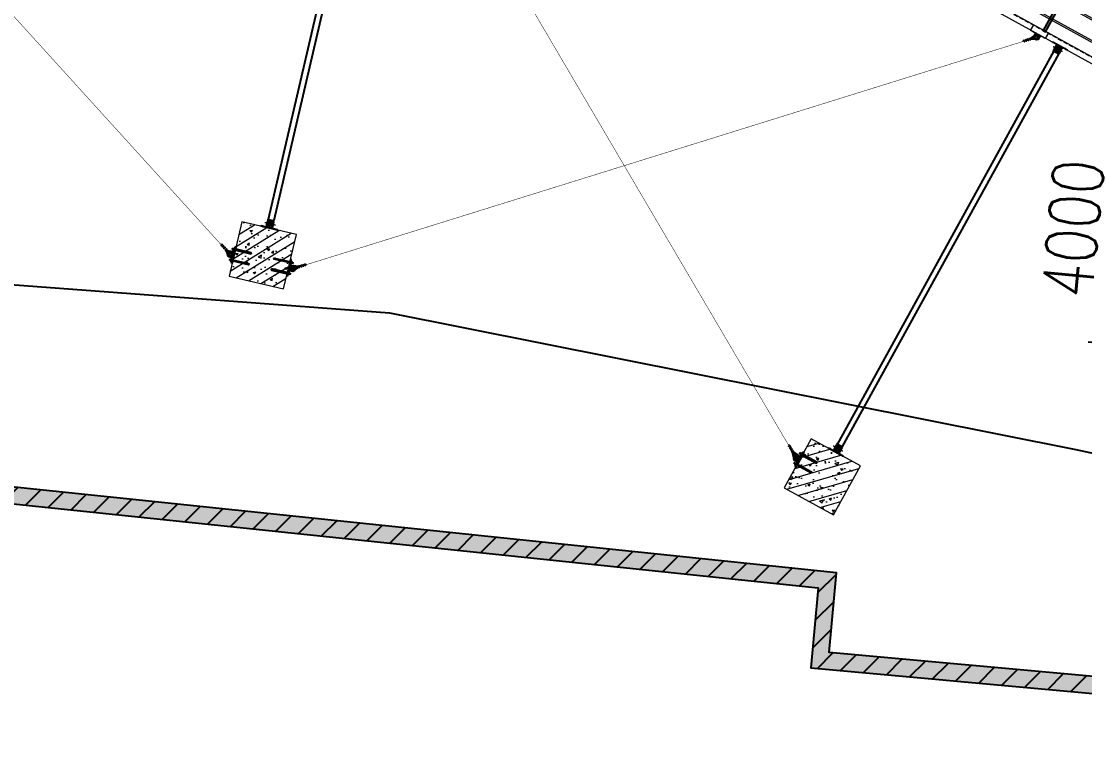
# Model space of a CAD drawing. Header units: millimetres. Extents: x 11827 to 862553, y 15071 to 134256.
# Drawn here: x 439118 to 458114, y 63562 to 76504 of the extents above; entities that cross this region are included whole.
import ezdxf

# ---------------------------------------------------------------- set-up
doc = ezdxf.new("R2010")
doc.units = ezdxf.units.MM
for name, pattern in [('CENTER', [2, 1.25, -0.25, 0.25, -0.25]), ('DASHDOT2', [12.7, 6.35, -3.175, 0, -3.175]), ('DASHED2', [9.525, 6.35, -3.175]), ('HIDDEN', [0.375, 0.25, -0.125])]:
    doc.linetypes.add(name, pattern=pattern)
for name, color, linetype in [('BS-Annectent', 115, 'Continuous'), ('HR-dimension', 9, 'Continuous'), ('STEEL', 34, 'Continuous'), ('连接端梁', 130, 'Continuous'), ('铝横梁', 220, 'Continuous')]:
    doc.layers.add(name, color=color, linetype=linetype)
for name, color, linetype, lineweight in [('加强板', 140, 'Continuous', 18), ('扣板', 7, 'Continuous', 9), ('文字标注', 220, 'Continuous', 18), ('结构', 52, 'Continuous', 18), ('虚线', 8, 'Continuous', 0), ('铝主梁', 3, 'Continuous', 9), ('铝龙骨', 7, 'Continuous', 9)]:
    doc.layers.add(name, color=color, linetype=linetype, lineweight=lineweight)
doc.styles.add('HZTXT', font='txtw.shx', dxfattribs={"width": 0.8, "bigfont": 'hztxtw.shx'})
doc.dimstyles.new('DIM-300', dxfattribs={"dimscale": 300, "dimtxt": 3, "dimasz": 1, "dimexe": 1, "dimexo": 1, "dimgap": 1, "dimtad": 1, "dimdec": 0, "dimdsep": 46, "dimtxsty": 'HZTXT', "dimblk": 'ARCHTICK', "dimcen": 0, "dimdle": 1, "dimclrd": 9, "dimclre": 9, "dimclrt": 2, "dimadec": 1, "dimazin": 0, "dimtfac": 1, "dimtdec": 0, "dimtix": 1, "dimtmove": 2, "dimatfit": 3, "dimldrblk": 'ARCHTICK', "dimfxl": 10, "dimtolj": 1, "dimtzin": 0, "dimarcsym": 1})
pattern_1 = [(322.3042363, (-182477.9547, -50528.7565), (6.337899573, -0.8851938), [7.9375, -1.5875, 0, -1.5875])]
pattern_2 = [(322.3042363, (-55311.4466, 178520.0052), (6.337899573, -0.8851938), [7.9375, -1.5875, 0, -1.5875])]
pattern_3 = [(45, (-68008.16, -15146.68), (-112.2532, 112.2532), [])]
pattern_4 = [(50, (-68008.16, -15146.68), (455.4617, -39.8477), [47.625, -523.875]), (355, (-68008.16, -15146.7), (-88.1086, 477.642), [38.1, -419.1015]), (100.45144, (-67970.2, -15150), (367.353, 437.7944), [40.475, -445.2256]), (46.1842, (-68008.16, -15019.7), (677.6976, -105.106), [71.4375, -785.8125]), (96.6356, (-67951.7, -15028.44), (593.5103, 618.5653), [60.7126, -667.839]), (351.1842, (-68008.16, -15019.7), (593.51, 618.565), [57.15, -628.649]), (21, (-67944.66, -15051.43), (379.036, -255.663), [47.625, -523.875]), (326, (-67944.66, -15051.43), (154.505, 460.47), [38.1, -419.1]), (71.45144, (-67913.07, -15072.74), (533.541, 204.807), [40.475, -445.2248]), (37.5, (-68008.16, -15146.68), (7.7215, 211.3876), [0, -414.02, 0, -425.45, 0, -420.6875]), (7.5, (-68008.16, -15146.68), (167.04916, 250.45144), [0, -242.57, 0, -404.495, 0, -160.3375]), (327.5, (-68149.76, -15146.68), (338.9765, -14.32186), [0, -158.75, 0, -495.3, 0, -657.225]), (317.5, (-68213.26, -15146.68), (370.323, 63.5662), [0, -206.375, 0, -328.93, 0, -466.725])]

# ---------------------------------------------------------------- blocks, each defined once
blk = doc.blocks.new('thwerg')
at = {"linetype": 'Continuous'}
h = blk.add_hatch(dxfattribs=at)
h.set_pattern_fill('AR-CONC', color=252, scale=5)
h.paths.add_polyline_path([(125890, -32795), (125541, -30956), (144375, -29749), (144792, -28301), (167849, -30703), (167718, -32134), (177330, -33007), (175981, -40288), (177064, -40496), (176008, -49398), (176306, -49434), (177395, -40254), (176330, -40050), (177685, -32738), (168044, -31863), (168175, -30435), (144574, -27977), (144145, -29463), (125184, -30678), (125563, -32683), (121810, -36014), (115445, -36787), (117010, -48533), (117307, -48493), (115782, -37048), (121939, -36301)])
h = blk.add_hatch(dxfattribs=at)
h.set_pattern_fill('ANSI31', color=252, scale=100)
h.paths.add_polyline_path([(144375, -29749), (144792, -28301), (167849, -30703), (167718, -32134), (177330, -33007), (175981, -40288), (177064, -40496), (176008, -49398), (176306, -49434), (177395, -40254), (176330, -40050), (177685, -32738), (168044, -31863), (168175, -30435), (144574, -27977), (144145, -29463), (125184, -30678), (125563, -32683), (121810, -36014), (115445, -36787), (117010, -48533), (117307, -48493), (115782, -37048), (121939, -36301), (125890, -32795), (125541, -30956)])
at = {"color": 252, "linetype": 'Continuous', "flags": 128}
for points, elevation in [([(106933, -30769), (107635, -30369), (114725, -28078), (119240, -25868), (122867, -24992), (126369, -24863), (131244, -25695), (140044, -24946), (146723, -24787), (160192, -25793), (172447, -28232), (182746, -30446)], -32017), ([(144792, -28301), (167849, -30703), (167718, -32134), (177330, -33007), (175981, -40288), (177064, -40496), (176008, -49398), (176306, -49434), (177395, -40254), (176330, -40050), (177685, -32738), (168044, -31863), (168175, -30435), (144574, -27977)], -2496)]:
    blk.add_lwpolyline(points, dxfattribs=dict(at, elevation=elevation))
blk = doc.blocks.new('*U170')
at = {"layer": '结构'}
h = blk.add_hatch(dxfattribs=at)
h.set_pattern_fill('ANSI36', color=252, angle=-82.6958)
h.set_pattern_definition(pattern_1)
h.paths.add_polyline_path([(-129, 51), (-150, 49), (-148, 37), (-127, 39)])
h.paths.add_polyline_path([(109, 82), (-111, 54), (-109, 42), (111, 70)])
h.paths.add_polyline_path([(148, 87), (127, 84), (129, 72), (150, 75)])
h.paths.add_polyline_path([(62, 64), (50, 62), (56, 15), (68, 17)])
h.paths.add_polyline_path([(73, -19), (61, -20), (64, -47), (76, -45)])
h.paths.add_polyline_path([(7, 56), (-5, 55), (1, 8), (13, 10)])
h.paths.add_polyline_path([(17, -26), (5, -27), (9, -54), (21, -53)])
h.paths.add_polyline_path([(-49, 49), (-61, 48), (-55, 1), (-43, 3)])
h.paths.add_polyline_path([(-38, -33), (-50, -34), (-47, -61), (-35, -60)])
h = blk.add_hatch(dxfattribs=at)
h.set_pattern_fill('ANSI36', color=252, angle=-82.6958)
h.set_pattern_definition(pattern_2)
h.paths.add_polyline_path([(39, 13), (36, 40), (24, 39), (27, 12)])
h.paths.add_polyline_path([(49, -64), (44, -22), (32, -24), (37, -66)])
h.paths.add_polyline_path([(77, -73), (76, -61), (-43, -76), (-42, -88)])
h.paths.add_polyline_path([(-5, -71), (-10, -29), (-22, -31), (-16, -72)])
h.paths.add_polyline_path([(-14, 6), (-18, 33), (-30, 32), (-26, 5)])
at = {"layer": '文字标注', "color": 1, "linetype": 'CENTER', "ltscale": 2}
for points in [[(-129, 51), (-111, 54), (-109, 42), (-127, 39)], [(-38, -33), (-50, -34), (-55, 1), (-43, 3)], [(-10, -29), (-22, -31), (-26, 5), (-14, 6)], [(17, -26), (5, -27), (1, 8), (13, 10)], [(44, -22), (32, -24), (27, 12), (39, 13)], [(61, -20), (73, -19), (68, 17), (56, 15)], [(127, 84), (109, 82), (111, 70), (129, 72)]]:
    blk.add_lwpolyline(points, close=True, dxfattribs=at)
for points in [[(-118, 36), (-119, 47), (-120, 57)], [(106, 4), (-84, -21)], [(120, 66), (119, 78), (118, 88)], [(74, 0), (-56, -17)]]:
    blk.add_lwpolyline(points, dxfattribs=at)
at = {"layer": '结构'}
for points in [[(-150, 49), (148, 87), (150, 75), (-148, 37), (-150, 49)], [(-49, 49), (-35, -60), (-47, -61), (-61, 48), (-49, 49)], [(-18, 33), (-5, -71), (-16, -72), (-30, 32), (-18, 33)], [(7, 56), (21, -53), (9, -54), (-5, 55), (7, 56)], [(36, 40), (49, -64), (37, -66), (24, 39), (36, 40)], [(50, 62), (64, -47), (76, -45), (62, 64), (50, 62)]]:
    blk.add_lwpolyline(points, dxfattribs=at)
blk.add_lwpolyline([(-43, -76), (76, -61), (77, -73), (-42, -88)], close=True, dxfattribs=at)
blk = doc.blocks.new('*U171')
at = {"color": 0, "linetype": 'ByBlock', "lineweight": -2, "transparency": 16777216}
blk.add_blockref('*U170', (0, 0), dxfattribs=at)
blk = doc.blocks.new('*U172')
at = {"layer": '结构'}
h = blk.add_hatch(dxfattribs=at)
h.set_pattern_fill('ANSI36', color=252, angle=-82.6958)
h.set_pattern_definition(pattern_1)
h.paths.add_polyline_path([(-129, 51), (-150, 49), (-148, 37), (-127, 39)])
h.paths.add_polyline_path([(109, 82), (-111, 54), (-109, 42), (111, 70)])
h.paths.add_polyline_path([(148, 87), (127, 84), (129, 72), (150, 75)])
h.paths.add_polyline_path([(62, 64), (50, 62), (56, 15), (68, 17)])
h.paths.add_polyline_path([(73, -19), (61, -20), (64, -47), (76, -45)])
h.paths.add_polyline_path([(7, 56), (-5, 55), (1, 8), (13, 10)])
h.paths.add_polyline_path([(17, -26), (5, -27), (9, -54), (21, -53)])
h.paths.add_polyline_path([(-49, 49), (-61, 48), (-55, 1), (-43, 3)])
h.paths.add_polyline_path([(-38, -33), (-50, -34), (-47, -61), (-35, -60)])
h = blk.add_hatch(dxfattribs=at)
h.set_pattern_fill('ANSI36', color=252, angle=-82.6958)
h.set_pattern_definition(pattern_2)
h.paths.add_polyline_path([(39, 13), (36, 40), (24, 39), (27, 12)])
h.paths.add_polyline_path([(49, -64), (44, -22), (32, -24), (37, -66)])
h.paths.add_polyline_path([(77, -73), (76, -61), (-43, -76), (-42, -88)])
h.paths.add_polyline_path([(-5, -71), (-10, -29), (-22, -31), (-16, -72)])
h.paths.add_polyline_path([(-14, 6), (-18, 33), (-30, 32), (-26, 5)])
at = {"layer": '文字标注', "color": 1, "linetype": 'CENTER', "ltscale": 2}
for points in [[(-129, 51), (-111, 54), (-109, 42), (-127, 39)], [(-38, -33), (-50, -34), (-55, 1), (-43, 3)], [(-10, -29), (-22, -31), (-26, 5), (-14, 6)], [(17, -26), (5, -27), (1, 8), (13, 10)], [(44, -22), (32, -24), (27, 12), (39, 13)], [(61, -20), (73, -19), (68, 17), (56, 15)], [(127, 84), (109, 82), (111, 70), (129, 72)]]:
    blk.add_lwpolyline(points, close=True, dxfattribs=at)
for points in [[(-118, 36), (-119, 47), (-120, 57)], [(106, 4), (-84, -21)], [(120, 66), (119, 78), (118, 88)], [(74, 0), (-56, -17)]]:
    blk.add_lwpolyline(points, dxfattribs=at)
at = {"layer": '结构'}
for points in [[(-150, 49), (148, 87), (150, 75), (-148, 37), (-150, 49)], [(-49, 49), (-35, -60), (-47, -61), (-61, 48), (-49, 49)], [(-18, 33), (-5, -71), (-16, -72), (-30, 32), (-18, 33)], [(7, 56), (21, -53), (9, -54), (-5, 55), (7, 56)], [(36, 40), (49, -64), (37, -66), (24, 39), (36, 40)], [(50, 62), (64, -47), (76, -45), (62, 64), (50, 62)]]:
    blk.add_lwpolyline(points, dxfattribs=at)
blk.add_lwpolyline([(-43, -76), (76, -61), (77, -73), (-42, -88)], close=True, dxfattribs=at)
blk = doc.blocks.new('*U169')
at = {"color": 0, "linetype": 'ByBlock', "lineweight": -2, "transparency": 16777216}
blk.add_blockref('*U172', (0, 0), dxfattribs=at)
blk = doc.blocks.new('*U145')
for points in [[(-42, 4000), (-42, -4000)], [(58, 4000), (58, -4000)]]:
    blk.add_lwpolyline(points)
at = {"rotation": 352.6957637374326}
blk.add_blockref('*U169', (0, 4082), dxfattribs=at)
at = {"xscale": -1, "rotation": 187.3042362625675}
blk.add_blockref('*U171', (0, -4082), dxfattribs=at)
blk = doc.blocks.new('*U146')
at = {"color": 0, "linetype": 'ByBlock', "lineweight": -2, "transparency": 16777216}
blk.add_blockref('*U145', (0, 0), dxfattribs=at)
blk = doc.blocks.new('*U174')
at = {"layer": '结构'}
h = blk.add_hatch(dxfattribs=at)
h.set_pattern_fill('ANSI36', color=252, angle=-82.6958)
h.set_pattern_definition(pattern_1)
h.paths.add_polyline_path([(-129, 51), (-150, 49), (-148, 37), (-127, 39)])
h.paths.add_polyline_path([(109, 82), (-111, 54), (-109, 42), (111, 70)])
h.paths.add_polyline_path([(148, 87), (127, 84), (129, 72), (150, 75)])
h.paths.add_polyline_path([(62, 64), (50, 62), (56, 15), (68, 17)])
h.paths.add_polyline_path([(73, -19), (61, -20), (64, -47), (76, -45)])
h.paths.add_polyline_path([(7, 56), (-5, 55), (1, 8), (13, 10)])
h.paths.add_polyline_path([(17, -26), (5, -27), (9, -54), (21, -53)])
h.paths.add_polyline_path([(-49, 49), (-61, 48), (-55, 1), (-43, 3)])
h.paths.add_polyline_path([(-38, -33), (-50, -34), (-47, -61), (-35, -60)])
h = blk.add_hatch(dxfattribs=at)
h.set_pattern_fill('ANSI36', color=252, angle=-82.6958)
h.set_pattern_definition(pattern_2)
h.paths.add_polyline_path([(39, 13), (36, 40), (24, 39), (27, 12)])
h.paths.add_polyline_path([(49, -64), (44, -22), (32, -24), (37, -66)])
h.paths.add_polyline_path([(77, -73), (76, -61), (-43, -76), (-42, -88)])
h.paths.add_polyline_path([(-5, -71), (-10, -29), (-22, -31), (-16, -72)])
h.paths.add_polyline_path([(-14, 6), (-18, 33), (-30, 32), (-26, 5)])
at = {"layer": '文字标注', "color": 1, "linetype": 'CENTER', "ltscale": 2}
for points in [[(-129, 51), (-111, 54), (-109, 42), (-127, 39)], [(-38, -33), (-50, -34), (-55, 1), (-43, 3)], [(-10, -29), (-22, -31), (-26, 5), (-14, 6)], [(17, -26), (5, -27), (1, 8), (13, 10)], [(44, -22), (32, -24), (27, 12), (39, 13)], [(61, -20), (73, -19), (68, 17), (56, 15)], [(127, 84), (109, 82), (111, 70), (129, 72)]]:
    blk.add_lwpolyline(points, close=True, dxfattribs=at)
for points in [[(-118, 36), (-119, 47), (-120, 57)], [(106, 4), (-84, -21)], [(120, 66), (119, 78), (118, 88)], [(74, 0), (-56, -17)]]:
    blk.add_lwpolyline(points, dxfattribs=at)
at = {"layer": '结构'}
for points in [[(-150, 49), (148, 87), (150, 75), (-148, 37), (-150, 49)], [(-49, 49), (-35, -60), (-47, -61), (-61, 48), (-49, 49)], [(-18, 33), (-5, -71), (-16, -72), (-30, 32), (-18, 33)], [(7, 56), (21, -53), (9, -54), (-5, 55), (7, 56)], [(36, 40), (49, -64), (37, -66), (24, 39), (36, 40)], [(50, 62), (64, -47), (76, -45), (62, 64), (50, 62)]]:
    blk.add_lwpolyline(points, dxfattribs=at)
blk.add_lwpolyline([(-43, -76), (76, -61), (77, -73), (-42, -88)], close=True, dxfattribs=at)
blk = doc.blocks.new('*U175')
at = {"color": 0, "linetype": 'ByBlock', "lineweight": -2, "transparency": 16777216}
blk.add_blockref('*U174', (0, 0), dxfattribs=at)
blk = doc.blocks.new('*U176')
at = {"layer": '结构'}
h = blk.add_hatch(dxfattribs=at)
h.set_pattern_fill('ANSI36', color=252, angle=-82.6958)
h.set_pattern_definition(pattern_1)
h.paths.add_polyline_path([(-129, 51), (-150, 49), (-148, 37), (-127, 39)])
h.paths.add_polyline_path([(109, 82), (-111, 54), (-109, 42), (111, 70)])
h.paths.add_polyline_path([(148, 87), (127, 84), (129, 72), (150, 75)])
h.paths.add_polyline_path([(62, 64), (50, 62), (56, 15), (68, 17)])
h.paths.add_polyline_path([(73, -19), (61, -20), (64, -47), (76, -45)])
h.paths.add_polyline_path([(7, 56), (-5, 55), (1, 8), (13, 10)])
h.paths.add_polyline_path([(17, -26), (5, -27), (9, -54), (21, -53)])
h.paths.add_polyline_path([(-49, 49), (-61, 48), (-55, 1), (-43, 3)])
h.paths.add_polyline_path([(-38, -33), (-50, -34), (-47, -61), (-35, -60)])
h = blk.add_hatch(dxfattribs=at)
h.set_pattern_fill('ANSI36', color=252, angle=-82.6958)
h.set_pattern_definition(pattern_2)
h.paths.add_polyline_path([(39, 13), (36, 40), (24, 39), (27, 12)])
h.paths.add_polyline_path([(49, -64), (44, -22), (32, -24), (37, -66)])
h.paths.add_polyline_path([(77, -73), (76, -61), (-43, -76), (-42, -88)])
h.paths.add_polyline_path([(-5, -71), (-10, -29), (-22, -31), (-16, -72)])
h.paths.add_polyline_path([(-14, 6), (-18, 33), (-30, 32), (-26, 5)])
at = {"layer": '文字标注', "color": 1, "linetype": 'CENTER', "ltscale": 2}
for points in [[(-129, 51), (-111, 54), (-109, 42), (-127, 39)], [(-38, -33), (-50, -34), (-55, 1), (-43, 3)], [(-10, -29), (-22, -31), (-26, 5), (-14, 6)], [(17, -26), (5, -27), (1, 8), (13, 10)], [(44, -22), (32, -24), (27, 12), (39, 13)], [(61, -20), (73, -19), (68, 17), (56, 15)], [(127, 84), (109, 82), (111, 70), (129, 72)]]:
    blk.add_lwpolyline(points, close=True, dxfattribs=at)
for points in [[(-118, 36), (-119, 47), (-120, 57)], [(106, 4), (-84, -21)], [(120, 66), (119, 78), (118, 88)], [(74, 0), (-56, -17)]]:
    blk.add_lwpolyline(points, dxfattribs=at)
at = {"layer": '结构'}
for points in [[(-150, 49), (148, 87), (150, 75), (-148, 37), (-150, 49)], [(-49, 49), (-35, -60), (-47, -61), (-61, 48), (-49, 49)], [(-18, 33), (-5, -71), (-16, -72), (-30, 32), (-18, 33)], [(7, 56), (21, -53), (9, -54), (-5, 55), (7, 56)], [(36, 40), (49, -64), (37, -66), (24, 39), (36, 40)], [(50, 62), (64, -47), (76, -45), (62, 64), (50, 62)]]:
    blk.add_lwpolyline(points, dxfattribs=at)
blk.add_lwpolyline([(-43, -76), (76, -61), (77, -73), (-42, -88)], close=True, dxfattribs=at)
blk = doc.blocks.new('*U173')
at = {"color": 0, "linetype": 'ByBlock', "lineweight": -2, "transparency": 16777216}
blk.add_blockref('*U176', (0, 0), dxfattribs=at)
blk = doc.blocks.new('*U147')
for points in [[(-42, 4000), (-42, -4000)], [(58, 4000), (58, -4000)]]:
    blk.add_lwpolyline(points)
at = {"rotation": 352.6957637374326}
blk.add_blockref('*U173', (0, 4082), dxfattribs=at)
at = {"xscale": -1, "rotation": 187.3042362625675}
blk.add_blockref('*U175', (0, -4082), dxfattribs=at)
blk = doc.blocks.new('*U148')
at = {"color": 0, "linetype": 'ByBlock', "lineweight": -2, "transparency": 16777216}
blk.add_blockref('*U147', (0, 0), dxfattribs=at)
blk = doc.blocks.new('*U149')
at = {"layer": '结构'}
h = blk.add_hatch(dxfattribs=at)
h.set_pattern_fill('ANSI31', color=256, scale=50)
h.set_pattern_definition(pattern_3)
h.paths.add_polyline_path([(500, 500), (-500, 500), (-500, -500), (500, -500)])
h = blk.add_hatch(dxfattribs=at)
h.set_pattern_fill('AR-CONC', color=256, scale=2.5)
h.set_pattern_definition(pattern_4)
h.paths.add_polyline_path([(500, 500), (-500, 500), (-500, -500), (500, -500)])
blk.add_lwpolyline([(-500, 500), (-500, -500), (500, -500), (500, 500), (-500, 500)], dxfattribs=at)
blk = doc.blocks.new('*U150')
at = {"color": 0, "linetype": 'ByBlock', "lineweight": -2, "transparency": 16777216}
blk.add_blockref('*U149', (0, 0), dxfattribs=at)
blk = doc.blocks.new('*U151')
at = {"layer": '结构'}
h = blk.add_hatch(dxfattribs=at)
h.set_pattern_fill('ANSI31', color=256, scale=50)
h.set_pattern_definition(pattern_3)
h.paths.add_polyline_path([(500, 500), (-500, 500), (-500, -500), (500, -500)])
h = blk.add_hatch(dxfattribs=at)
h.set_pattern_fill('AR-CONC', color=256, scale=2.5)
h.set_pattern_definition(pattern_4)
h.paths.add_polyline_path([(500, 500), (-500, 500), (-500, -500), (500, -500)])
blk.add_lwpolyline([(-500, 500), (-500, -500), (500, -500), (500, 500), (-500, 500)], dxfattribs=at)
blk = doc.blocks.new('*U152')
at = {"color": 0, "linetype": 'ByBlock', "lineweight": -2, "transparency": 16777216}
blk.add_blockref('*U151', (0, 0), dxfattribs=at)
blk = doc.blocks.new('A$C0D8A069B')
at = {"layer": '加强板'}
blk.add_lwpolyline([(80, -100), (0, -100), (0, 100), (80, 100), (200, 45), (200, -55), (80, -100)], dxfattribs=at)
for centre in [(40, 50), (40, -50)]:
    blk.add_circle(centre, 9, dxfattribs=at)
blk = doc.blocks.new('juhkluy')
at = {"layer": '加强板', "color": 5}
for points in [[(766520, 98057), (766720, 98057), (766614, 97863), (766534, 97857)], [(774969, 98057), (774729, 98057), (774770, 97900), (774837, 97856)], [(766748, 94753), (766948, 94753), (766814, 94958), (766734, 94952)], [(772809, 94753), (772609, 94753), (772852, 94964), (772919, 94920)]]:
    blk.add_lwpolyline(points, close=True, dxfattribs=at)
for centre in [(766565, 97980), (766572, 97880), (774815, 97894), (774869, 97978), (766775, 94935), (766782, 94835), (772819, 94841), (772874, 94925)]:
    blk.add_circle(centre, 9, dxfattribs=at)
at = {"layer": '虚线', "color": 1, "linetype": 'HIDDEN', "ltscale": 300}
for p, q in [((766502, 98057), (774990, 98057)), ((766590, 98057), (766818, 94753)), ((774885, 98057), (772726, 94753)), ((766730, 94753), (772830, 94753))]:
    blk.add_line(p, q, dxfattribs=at)
at = {"layer": '连接端梁'}
for points in [[(766738, 94753), (766510, 98057), (766600, 98057), (766828, 94753)], [(772821, 94753), (774981, 98057), (774873, 98057), (772714, 94753)]]:
    blk.add_lwpolyline(points, close=True, dxfattribs=at)
at = {"layer": '铝主梁', "color": 3}
for points in [[(774983, 98047), (766503, 98047), (766496, 98155), (775054, 98155)], [(774983, 98047), (766503, 98047), (766496, 98155), (775054, 98155)], [(775054, 98155), (774983, 98047)]]:
    blk.add_lwpolyline(points, dxfattribs=at)
blk.add_lwpolyline([(766737, 94655), (772766, 94655), (772837, 94763), (766729, 94763)], close=True, dxfattribs=at)
at = {"layer": '铝横梁', "color": 243}
for points in [[(766675, 96974), (767758, 98057), (767826, 98057), (766679, 96910)], [(767951, 98057), (767951, 94753), (767999, 94753), (767999, 98057)], [(769175, 98057), (768124, 94753), (768174, 94753), (769226, 98057)], [(769351, 98057), (769351, 94753), (769399, 94753), (769399, 98057)], [(769574, 98057), (770626, 94753), (770575, 94753), (769524, 98057)], [(770751, 98057), (770751, 94753), (770799, 94753), (770799, 98057)], [(771975, 98057), (770924, 94753), (770974, 94753), (772026, 98057)], [(772151, 98057), (772151, 94753), (772199, 94753), (772199, 98057)], [(772374, 98057), (773192, 95485), (773159, 95433), (772324, 98057)], [(773551, 98057), (773551, 96033), (773599, 96107), (773599, 98057)], [(774466, 97434), (773843, 98057), (773775, 98057), (774439, 97393)], [(766759, 95751), (767758, 94753), (767826, 94753), (766754, 95824)]]:
    blk.add_lwpolyline(points, close=True, dxfattribs=at)
for points in [[(773599, 96593), (773821, 96447)], [(773599, 96535), (773795, 96407)]]:
    blk.add_lwpolyline(points, dxfattribs=at)
at = {"layer": '铝横梁', "color": 243, "elevation": 0}
blk.add_lwpolyline([(766712, 96429), (767951, 96429), (767951, 96381), (766716, 96381)], close=True, dxfattribs=at)
at = {"layer": '铝龙骨', "color": 0}
for points in [[(766524, 97790), (766524, 97820), (774802, 97820), (774802, 97790)], [(766554, 97440), (766554, 97470), (774577, 97470), (774577, 97440)], [(766574, 97090), (766574, 97120), (774347, 97120), (774347, 97090)], [(766594, 96740), (766594, 96770), (774122, 96770), (774122, 96740)], [(766624, 96390), (766624, 96420), (773882, 96420), (773882, 96390)], [(766644, 96040), (766644, 96070), (773652, 96070), (773652, 96040)], [(766674, 95690), (766674, 95720), (773422, 95720), (773422, 95690)], [(766694, 95340), (766694, 95370), (773192, 95370), (773192, 95340)], [(766719, 94990), (766719, 95020), (772972, 95020), (772972, 94990)]]:
    blk.add_lwpolyline(points, close=True, dxfattribs=at)
at = {"rotation": 3.941284033268662}
blk.add_blockref('A$C0D8A069B', (766634, 96405), dxfattribs=at)
at = {"xscale": -1, "rotation": 326.8307301158137}
blk.add_blockref('A$C0D8A069B', (773878, 96388), dxfattribs=at)
blk = doc.blocks.new('_ArchTick')
at = {"color": 0, "linetype": 'ByBlock', "lineweight": 100, "const_width": 0.15}
blk.add_lwpolyline([(-0.5, -0.5), (0.5, 0.5)], dxfattribs=at)
blk = doc.blocks.new('*D516')
at = {"color": 9, "lineweight": -2, "transparency": 16777216}
for p, q in [((458862, 75026), (458445, 70445)), ((460021, 74619), (458536, 74754)), ((459658, 70636), (458173, 70771))]:
    blk.add_line(p, q, dxfattribs=at)
at = {"layer": 'Defpoints', "color": 0, "transparency": 16777216}
for p in [(460320, 74592, 29521), (458472, 70744), (459957, 70608, 29521)]:
    blk.add_point(p, dxfattribs=at)
at = {"color": 9, "lineweight": -2, "transparency": 16777216, "xscale": 300, "yscale": 300, "zscale": 300}
for p, rotation in [((458835, 74727), 84.79802483202104), ((458472, 70744), 264.7980248320211)]:
    blk.add_blockref('_ArchTick', p, dxfattribs=dict(at, rotation=rotation))
at = {"color": 2, "transparency": 16777216, "insert": (457907, 72803), "char_height": 900, "attachment_point": 5, "rotation": 84.798, "style": 'HZTXT'}
blk.add_mtext('\\A1;4000', dxfattribs=at)
blk = doc.blocks.new('A$C97f6d51a')
at = {"color": 1, "linetype": 'DASHDOT2'}
blk.add_line((0, 313), (0, -47), dxfattribs=at)
at = {"layer": 'BS-Annectent'}
for p, q in [((-9, 282), (-9, 282)), ((-9, 281), (-9, 282)), ((-9, 282), (-9, 282)), ((-9, 279), (-8, 279)), ((-8, 278), (-9, 279)), ((-9, 279), (-8, 278)), ((-9, 275), (-7, 276)), ((-6, 274), (-9, 275)), ((-9, 275), (-7, 275)), ((-9, 272), (-6, 274)), ((-6, 270), (-9, 272)), ((-9, 272), (-4, 272)), ((-9, 269), (9, 268)), ((-9, 266), (9, 265)), ((-9, 263), (9, 262)), ((-9, 260), (9, 258)), ((-9, 257), (9, 255)), ((-9, 253), (9, 252)), ((-9, 250), (9, 249)), ((-9, 247), (9, 246)), ((-9, 244), (9, 243)), ((-9, 241), (9, 240)), ((-9, 238), (9, 236)), ((-9, 235), (9, 233)), ((-9, 231), (9, 230)), ((-9, 228), (9, 227)), ((-9, 225), (9, 224)), ((-9, 222), (9, 221)), ((-9, 219), (9, 218)), ((-9, 216), (9, 215)), ((-9, 213), (9, 211)), ((-9, 209), (9, 208)), ((-9, 206), (9, 205)), ((-9, 203), (9, 202)), ((-9, 200), (9, 199)), ((-9, 197), (9, 196)), ((-9, 194), (9, 193)), ((-9, 191), (9, 189)), ((-6, 274), (-6, 274)), ((-6, 274), (-6, 274)), ((-6, 274), (-6, 274)), ((-6, 274), (-6, 274)), ((-6, 274), (-6, 274)), ((6, 270), (-6, 270)), ((4, 271), (9, 271)), ((6, 273), (5, 273)), ((6, 273), (5, 273)), ((6, 273), (9, 274)), ((6, 274), (9, 274)), ((9, 271), (6, 273)), ((6, 270), (9, 271)), ((7, 276), (9, 277)), ((9, 274), (7, 275)), ((9, 277), (8, 278)), ((8, 277), (9, 277)), ((9, 280), (9, 281)), ((9, 280), (9, 280)), ((9, 280), (9, 280)), ((-10, 6), (9, 4)), ((-10, 2), (-6, 4)), ((-6, 1), (-10, 2)), ((-10, 2), (9, 1)), ((-9, 188), (9, 186)), ((-9, 184), (9, 183)), ((-9, 181), (9, 180)), ((-9, 178), (9, 177)), ((-9, 175), (9, 174)), ((-9, 172), (9, 171)), ((-9, 169), (9, 167)), ((-9, 166), (9, 164)), ((-9, 162), (9, 161)), ((-9, 159), (9, 158)), ((-9, 156), (9, 155)), ((-9, 153), (9, 152)), ((-9, 150), (9, 149)), ((-9, 147), (9, 146)), ((-9, 144), (9, 142)), ((-9, 140), (9, 139)), ((-9, 137), (9, 136)), ((-9, 134), (9, 133)), ((-9, 131), (9, 130)), ((-9, 128), (9, 127)), ((-9, 125), (9, 124)), ((-9, 122), (9, 120)), ((-9, 119), (9, 117)), ((-9, 115), (9, 114)), ((-9, 112), (9, 111)), ((-9, 109), (9, 108)), ((-9, 106), (9, 105)), ((-9, 103), (9, 102)), ((-9, 100), (9, 98)), ((-9, 97), (9, 95)), ((-9, 93), (9, 92)), ((-9, 90), (9, 89)), ((-9, 87), (9, 86)), ((-9, 84), (9, 83)), ((-9, 81), (9, 80)), ((-9, 78), (9, 76)), ((-9, 75), (9, 73)), ((-9, 71), (9, 70)), ((-9, 68), (9, 67)), ((-9, 65), (9, 64)), ((-9, 62), (9, 61)), ((-9, 59), (9, 58)), ((-9, 56), (9, 55)), ((-9, 53), (9, 51)), ((-9, 49), (9, 48)), ((-9, 46), (9, 45)), ((-9, 43), (9, 42)), ((-9, 40), (9, 39)), ((-9, 37), (9, 36)), ((-9, 34), (9, 33)), ((-9, 31), (9, 29)), ((-9, 28), (9, 26)), ((-9, 24), (9, 23)), ((-9, 21), (9, 20)), ((-9, 18), (9, 17)), ((-9, 15), (9, 14)), ((-9, 12), (9, 11)), ((-9, 9), (9, 7)), ((-8, 0), (-6, 1)), ((6, 147), (-6, 148)), ((6, 116), (-6, 117)), ((6, 3), (-6, 4)), ((2, 0), (-6, 1)), ((6, 147), (9, 149)), ((9, 1), (6, 3)), ((7, 0), (9, 1)), ((-16, -24), (-16, -11)), ((12, -9), (-12, -9)), ((12, -27), (-12, -27)), ((-9, -29), (-6, -28)), ((-6, -31), (-9, -29)), ((9, -30), (-9, -29)), ((-9, -32), (-6, -31)), ((-6, -34), (-9, -32)), ((9, -33), (-9, -32)), ((-9, -35), (-6, -34)), ((-6, -37), (-9, -35)), ((9, -37), (-9, -35)), ((-9, -38), (-6, -37)), ((-6, -40), (-9, -38)), ((9, -40), (-9, -38)), ((-8, -24), (-8, -11)), ((-6, -28), (-8, -27)), ((-7, -40), (-7, -43)), ((6, -29), (-6, -28)), ((6, -29), (-6, -28)), ((6, -32), (-6, -31)), ((6, -32), (-6, -31)), ((6, -35), (-6, -34)), ((6, -38), (-6, -37)), ((6, -38), (-6, -37)), ((6, -41), (-6, -40)), ((-5, -44), (5, -44)), ((-4, -40), (-4, -43)), ((-2, -9), (0, -4)), ((9, -27), (-1, -27)), ((0, -9), (2, -4)), ((4, -41), (4, -43)), ((6, -29), (9, -27)), ((9, -30), (6, -29)), ((6, -32), (9, -30)), ((9, -33), (6, -32)), ((6, -35), (9, -33)), ((9, -37), (6, -35)), ((6, -38), (9, -37)), ((9, -40), (6, -38)), ((6, -41), (9, -40)), ((7, -41), (7, -43)), ((8, -24), (8, -11)), ((9, -27), (8, -27)), ((16, -24), (16, -11))]:
    blk.add_line(p, q, dxfattribs=at)
blk.add_lwpolyline([(10, 0), (10, 300), (0, 306), (-10, 300), (-10, 0)], dxfattribs=at)
for points in [[(-19, -4), (-19, 0), (19, 0), (19, -4)], [(-15, -9), (15, -9), (15, -4), (-15, -4)]]:
    blk.add_lwpolyline(points, close=True, dxfattribs=at)
for points in [[(16, -11, 0.612824), (8, -11, 0.305874), (-8, -11, 0.612824), (-16, -11)], [(16, -24, -0.612824), (8, -24, -0.305874), (-8, -24, -0.612824), (-16, -24)], [(-7, -43, 0.516475), (-4, -43, 0.258238), (4, -43, 0.516475), (7, -43)]]:
    blk.add_lwpolyline(points, format="xyb", dxfattribs=at)
blk = doc.blocks.new('A$Ce460a15a')
at = {"layer": 'STEEL', "color": 22}
for points in [[(12, 150), (12, -150), (0, -150), (0, 150)], [(92, -50), (112, -30), (112, 30), (92, 50), (12, 50), (12, -50)], [(52, 35), (12, 35), (12, 25), (52, 25)], [(52, -35), (12, -35), (12, -25), (52, -25)]]:
    blk.add_lwpolyline(points, close=True, dxfattribs=at)
blk.add_circle((67, 0), 25, dxfattribs=at)
at = {"layer": 'HR-dimension', "xscale": -1, "rotation": 90}
blk.add_blockref('A$C97f6d51a', (12, 100), dxfattribs=at)
at = {"layer": 'HR-dimension', "rotation": 90.00000000000001}
blk.add_blockref('A$C97f6d51a', (12, -100), dxfattribs=at)
blk = doc.blocks.new('*U1397')
at = {"color": 7, "linetype": 'Continuous', "lineweight": 15}
for p, q in [((-9, 9), (-10, 8)), ((-10, 8), (-10, 1)), ((-10, 1), (-9, 0)), ((-9, 9), (9, 9)), ((-9, 0), (9, 0)), ((-5, 8), (-5, 1)), ((5, 8), (5, 1)), ((10, 8), (9, 9)), ((9, 0), (10, 1)), ((10, 8), (10, 1))]:
    blk.add_line(p, q, dxfattribs=at)
for centre, start, end in [((0, -8), 72.4233, 107.5767), ((0, 17), 252.4233, 287.5767)]:
    blk.add_arc(centre, 17.2, start, end, dxfattribs=at)
for points, knots in [([(-10, 8), (-10, 9), (-9, 9), (-8, 9), (-7, 9), (-6, 9), (-6, 9), (-5, 8)], [0, 0, 0, 0, 0.264534, 0.399289, 0.53507, 0.765405, 1, 1, 1, 1]), ([(-5, 1), (-6, 1), (-6, 0), (-7, 0), (-8, 0), (-9, 0), (-10, 1), (-10, 1)], [0, 0, 0, 0, 0.264534, 0.399289, 0.53507, 0.765405, 1, 1, 1, 1]), ([(5, 8), (6, 9), (6, 9), (7, 9), (8, 9), (9, 9), (10, 9), (10, 8)], [0, 0, 0, 0, 0.264536, 0.399814, 0.535067, 0.765403, 1, 1, 1, 1]), ([(10, 1), (10, 1), (9, 0), (8, 0), (7, 0), (6, 0), (6, 1), (5, 1)], [0, 0, 0, 0, 0.264536, 0.399814, 0.535067, 0.765403, 1, 1, 1, 1])]:
    blk.add_open_spline(points, degree=3, knots=knots, dxfattribs=at)
blk = doc.blocks.new('A$C72EA2C7E')
blk.add_line((-8, -6), (8, -6))
at = {"color": 7, "linetype": 'Continuous', "lineweight": 15}
for p, q in [((-5, -40), (-5, -6)), ((-4, -41), (-5, -40)), ((5, -40), (-5, -40)), ((-4, -41), (5, -41)), ((5, -6), (5, -40)), ((5, -40), (5, -41))]:
    blk.add_line(p, q, dxfattribs=at)
at = {"color": 7, "linetype": 'Continuous', "lineweight": 0}
for p, q in [((-4, -41), (-4, -6)), ((5, -41), (5, -6))]:
    blk.add_line(p, q, dxfattribs=at)
blk.add_arc((0, -8), 8, 17.4862, 162.5138)
at = {"extrusion": (0, 0, -1), "xscale": 0.9999974999999999, "yscale": 0.9999974999999999, "zscale": -0.9999974999999999}
blk.add_blockref('*U1397', (0, -39), dxfattribs=at)
blk = doc.blocks.new('A$C9fee1c81')
h = blk.add_hatch(color=1)
h.dxf.hatch_style = 1
h.paths.add_polyline_path([(-5929, 1837), (-6020, 1810, -1.447528), (-6016, 1887), (-5928, 1852)])
h.paths.add_polyline_path([(-5942, 1844), (-5942, 1845), (-5958, 1852), (-5957, 1855), (-6019, 1880, 1.452111), (-6022, 1817), (-5958, 1836), (-5959, 1839)], flags=16)
h = blk.add_hatch()
h.set_pattern_fill('ANSI38', color=253, scale=0.7, angle=-2.5)
h.set_pattern_definition([(42.5, (-384069.4044, 295980.6416), (-1.501499236, 1.638598881), []), (132.5, (-384069.4044, 295980.6416), (-4.641597354, 1.775698526), [5.55625, -3.33375])])
h.paths.add_polyline_path([(-5960, 1843), (-5958, 1836), (-6022, 1817, -1.452111), (-6019, 1880), (-5957, 1855), (-5958, 1852), (-5959, 1849), (-6022, 1873, 1.452111), (-6024, 1823)])
h = blk.add_hatch(color=1)
h.dxf.hatch_style = 1
h.paths.add_polyline_path([(7763, 1838), (7854, 1802, 1.406258), (7855, 1880), (7764, 1853)])
h.paths.add_polyline_path([(7794, 1850), (7793, 1854), (7857, 1873, -1.406258), (7856, 1809), (7792, 1835), (7777, 1845)], flags=16)
h = blk.add_hatch()
h.set_pattern_fill('ANSI38', color=253, scale=0.7, angle=-2.5)
h.set_pattern_definition([(42.5, (-373908.014, 296136.0442), (-1.501499236, 1.638598881), []), (132.5, (-373908.014, 296136.0442), (-4.641597354, 1.775698526), [5.55625, -3.33375])])
h.paths.add_polyline_path([(7795, 1841), (7792, 1835), (7854, 1810, 1.452111), (7857, 1873), (7793, 1854), (7794, 1850), (7795, 1847), (7859, 1866, -1.452111), (7857, 1816)])
at = {"color": 1, "linetype": 'DASHED2'}
for p, q in [((-6067, 1863), (-6068, 1845)), ((7901, 1850), (7900, 1829))]:
    blk.add_line(p, q, dxfattribs=at)
blk.add_line((-5933, 1849), (-5929, 1841))
at = {"color": 1}
for points in [[(-5929, 1837), (-6020, 1810, -1.447528), (-6016, 1887), (-5928, 1852)], [(-5958, 1852), (-5942, 1845), (-5942, 1844), (-5959, 1839), (-5958, 1836), (-6022, 1817, -1.452111), (-6019, 1880), (-5957, 1855)], [(7763, 1838), (7851, 1803, 1.447528), (7855, 1880), (7764, 1853)], [(7794, 1850), (7778, 1845), (7778, 1844), (7793, 1838), (7792, 1835), (7854, 1810, 1.452111), (7857, 1873), (7793, 1854)]]:
    blk.add_lwpolyline(points, format="xyb", close=True, dxfattribs=at)
for points in [[(-5929, 1841), (-6021, 1814, -1.449849), (-6018, 1883), (-5933, 1849)], [(-5958, 1836), (-6022, 1817, -1.452111), (-6019, 1880), (-5957, 1855)], [(-5958, 1836), (-6022, 1817, -1.452111), (-6019, 1880), (-5957, 1855)], [(7764, 1842), (7853, 1807, 1.449849), (7856, 1876), (7769, 1850)], [(7792, 1835), (7854, 1810, 1.452111), (7857, 1873), (7793, 1854)], [(7792, 1835), (7854, 1810, 1.452111), (7857, 1873), (7793, 1854)]]:
    blk.add_lwpolyline(points, format="xyb")
for points in [[(-5959, 1849), (-6022, 1873, 1.452111), (-6024, 1823), (-5960, 1843), (-5958, 1836), (-6022, 1817, -1.452111), (-6019, 1880), (-5957, 1855)], [(7795, 1847), (7859, 1866, -1.452111), (7857, 1816), (7795, 1841), (7792, 1835), (7854, 1810, 1.452111), (7857, 1873), (7793, 1854)]]:
    blk.add_lwpolyline(points, format="xyb", close=True)
at = {"color": 252}
for points in [[(-5959, 1849), (-6022, 1873, 1.452111), (-6024, 1823), (-5960, 1843), (-5958, 1836), (-6022, 1817, -1.452111), (-6019, 1880), (-5957, 1855)], [(7795, 1847), (7859, 1866, -1.452111), (7857, 1816), (7795, 1841), (7792, 1835), (7854, 1810, 1.452111), (7857, 1873), (7793, 1854)]]:
    blk.add_lwpolyline(points, format="xyb", close=True, dxfattribs=at)
at = {"color": 1, "const_width": 8.4}
for points in [[(-5937, 1841), (-5776, 1841)], [(-5935, 1849), (7780, 1850)], [(7779, 1842), (7610, 1841)]]:
    blk.add_lwpolyline(points, dxfattribs=at)
at = {"xscale": -0.7, "yscale": 0.7, "zscale": 0.7, "rotation": 179.9396936740553}
for p in [(-5920, 1833), (-5882, 1833), (-5846, 1833), (-5809, 1833), (7641, 1833), (7678, 1833), (7714, 1833), (7751, 1833)]:
    blk.add_blockref('A$C72EA2C7E', p, dxfattribs=at)
blk = doc.blocks.new('支座')
at = {"layer": '扣板', "color": 7}
blk.add_line((13512, 4747, 0), (13512, 5047, 0), dxfattribs=at)
at = {"layer": '扣板', "color": 7, "elevation": 0}
for points in [[(13405, 4747), (13405, 5047), (13520, 5047), (13520, 4747)], [(13600, 4947), (13620, 4927), (13620, 4867), (13600, 4847), (13520, 4847), (13520, 4947)], [(13560, 4932), (13520, 4932), (13520, 4922), (13560, 4922)], [(13560, 4862), (13520, 4862), (13520, 4872), (13560, 4872)]]:
    blk.add_lwpolyline(points, close=True, dxfattribs=at)
at = {"layer": '扣板', "color": 7}
blk.add_circle((13575, 4897, 0), 25, dxfattribs=at)

msp = doc.modelspace()

# ---------------------------------------------------------------- hatches: boundary and pattern name
h = msp.add_hatch(color=1)
h.dxf.hatch_style = 1
h.paths.add_polyline_path([(442786.83, 72422.25), (442873.69, 72379.06, -1.40625776), (442816.47, 72326.01), (442776.09, 72411.74)])
h.paths.add_polyline_path([(442798.06, 72391.38), (442794.85, 72389.98), (442823.49, 72329.2, 1.40625776), (442870.16, 72372.21), (442808.18, 72403.04), (442790.36, 72407.72)], flags=16)
h = msp.add_hatch()
h.set_pattern_fill('ANSI38', color=253, scale=0.7, angle=-230.571891)
h.set_pattern_definition([(174.4281087, (124117.0814, -130321.755), (-0.215792838, -2.211999028), []), (264.4281087, (124117.0814, -130321.755), (1.780413353, -4.639790894), [5.55625, -3.33375])])
h.paths.add_polyline_path([(442805.37, 72396.93), (442808.18, 72403.04), (442868.35, 72373.12, -1.45211122), (442823.49, 72329.2), (442794.85, 72389.98), (442798.06, 72391.38), (442801.01, 72392.66), (442829.65, 72331.88, 1.45211122), (442865.54, 72367.01)])

# ---------------------------------------------------------------- linework, layer by layer
at = {"color": 1, "linetype": 'DASHED2'}
msp.add_line((442870.06, 72311.76, 29521), (442885.07, 72326.45, 29521), dxfattribs=at)
at = {"color": 1, "const_width": 8.4, "elevation": 29521}
for points in [[(433465.9, 82671.33), (442789.31, 72401.98)], [(442794.57, 72408.1), (442682.06, 72534.23)]]:
    msp.add_lwpolyline(points, dxfattribs=at)
at = {"color": 1, "elevation": 29521}
for points in [[(442786.83, 72422.25), (442871.68, 72380.06, -1.44752794), (442816.47, 72326.01), (442776.09, 72411.74)], [(442798.06, 72391.38), (442790.82, 72406.75), (442791.51, 72407.42), (442806.72, 72399.86), (442808.18, 72403.04), (442868.35, 72373.12, -1.45211122), (442823.49, 72329.2), (442794.85, 72389.98)]]:
    msp.add_lwpolyline(points, format="xyb", close=True, dxfattribs=at)
at = {"elevation": 29521}
for points in [[(442783.86, 72419.04), (442869.86, 72376.27, -1.44984864), (442820.3, 72327.75), (442781.63, 72409.82)], [(442808.18, 72403.04), (442868.35, 72373.12, -1.45211122), (442823.49, 72329.2), (442794.85, 72389.98)], [(442808.18, 72403.04), (442868.35, 72373.12, -1.45211122), (442823.49, 72329.2), (442794.85, 72389.98)]]:
    msp.add_lwpolyline(points, format="xyb", dxfattribs=at)
msp.add_lwpolyline([(442801.01, 72392.66), (442829.65, 72331.88, 1.45211122), (442865.54, 72367.01), (442805.37, 72396.93), (442808.18, 72403.04), (442868.35, 72373.12, -1.45211122), (442823.49, 72329.2), (442794.85, 72389.98)], format="xyb", close=True, dxfattribs=at)
at = {"color": 252, "elevation": 29521}
msp.add_lwpolyline([(442801.01, 72392.66), (442829.65, 72331.88, 1.45211122), (442865.54, 72367.01), (442805.37, 72396.93), (442808.18, 72403.04), (442868.35, 72373.12, -1.45211122), (442823.49, 72329.2), (442794.85, 72389.98)], format="xyb", close=True, dxfattribs=at)

# ---------------------------------------------------------------- block references
for name, p, rotation in [('*U146', (444476.58, 76852.18, 29521), 346.9144904061819), ('juhkluy', (-262176.59, 364666.09, 29521), 331.1425708534506), ('支座', (459514.71, 90472.73, 29521), 241.1423170294963), ('*U148', (455663.01, 72440.06, 29521), 331.1598105487994), ('*U152', (443431.66, 72322.13, 29521), 346.9144904061841), ('*U150', (453427.35, 68363.9, 29521), 331.1598105488002)]:
    msp.add_blockref(name, p, dxfattribs=dict(rotation=rotation))
at = {"xscale": 0.7, "yscale": 0.7, "zscale": 0.7, "rotation": 311.9530319572202}
for p in [(442708.51, 72517.03, 29521), (442733.48, 72489.25, 29521), (442757.61, 72462.41, 29521), (442782.5, 72434.72, 29521)]:
    msp.add_blockref('A$C72EA2C7E', p, dxfattribs=at)
msp.add_blockref('thwerg', (285505.61, 97087.72, 32017))
at = {"layer": 'HR-dimension', "xscale": -1}
for name, p, rotation in [('A$C9fee1c81', (450556.59, 76438.59, 29521), 120.4504559213304), ('A$Ce460a15a', (443893.59, 72101.02, 29521), 166.914490406191)]:
    msp.add_blockref(name, p, dxfattribs=dict(at, rotation=rotation))
at = {"layer": 'HR-dimension'}
for name, p, rotation in [('A$C9fee1c81', (450938.77, 76188.44, 29521), 197.2974423657919), ('A$Ce460a15a', (442919.56, 72327.42, 29521), 166.9144904061974), ('A$Ce460a15a', (453025.53, 68670.75, 29521), 151.1598105487953)]:
    msp.add_blockref(name, p, dxfattribs=dict(at, rotation=rotation))

# ---------------------------------------------------------------- dimensions: what is measured, and where the dimension line sits
dim = msp.add_aligned_dim(p1=(460319.91, 74591.95, 29521), p2=(459957.24, 70608.44, 29521), distance=-1491.13, dimstyle='DIM-300')
dim.commit()
dim.dimension.update_dxf_attribs({"geometry": '*D516', "text_midpoint": (457906.68, 72803.39)})

doc.saveas('drawing.dxf')
